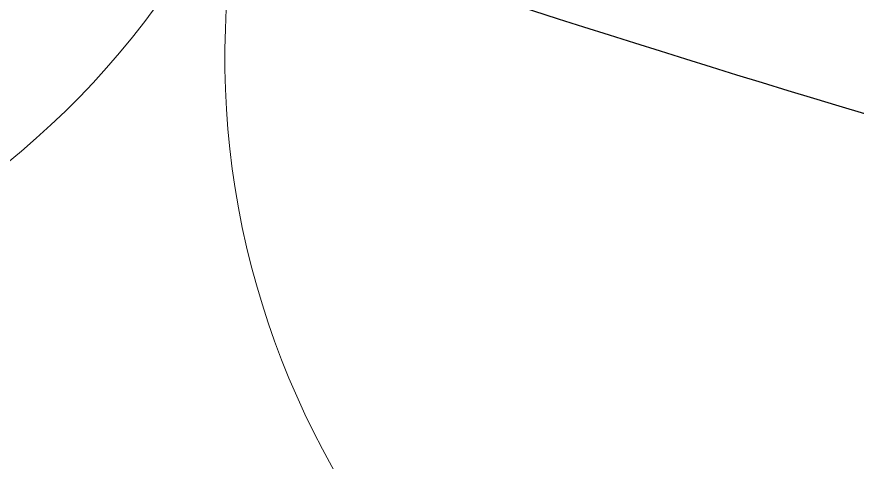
# Model space of a CAD drawing. Header units: inches. Extents: x 0 to 1813292486, y 0 to 3473589894.
# Drawn here: x 600520900 to 600521686, y 3473206034 to 3473206450 of the extents above; entities that cross this region are included whole.
import ezdxf

# ---------------------------------------------------------------- set-up
doc = ezdxf.new("R2010")
doc.units = ezdxf.units.IN
doc.header["$LTSCALE"] = 1000
doc.header["$MEASUREMENT"] = 0
for name, color, linetype in [('A-Anno-Note', 241, 'Continuous'), ('AX-MALL-P02-200$0$A-Anno-Note', 241, 'Continuous'), ('AX-MALL-WALL-P02$0$A-Anno-Note', 241, 'Continuous'), ('AX-MALL-WALL-P02-QT$0$A-Detl-Patt', 8, 'Continuous'), ('AX-MALL-WALL-P02-QT$0$A-Detl-Thin', 131, 'Continuous'), ('AX-MALL-WALL-P02-QT$0$A-Wind', 4, 'Continuous')]:
    doc.layers.add(name, color=color, linetype=linetype)

# ---------------------------------------------------------------- blocks, each defined once
blk = doc.blocks.new('AX-MALL-WALL-P02-QT$0$tj')
at = {"layer": 'AX-MALL-WALL-P02-QT$0$A-Detl-Patt'}
h = blk.add_hatch(dxfattribs=at)
h.set_pattern_fill('STEEL', color=256, scale=100.0000000000001, angle=50.43183869082386)
h.set_pattern_definition([(75.00000000004839, (-14278.19445574284, 156289.8254051208), (-153.3407249234246, 41.08752340989569), []), (75.00000000004839, (-14317.88195610046, 156358.5661673546), (-153.3407249234246, 41.08752340989569), [])])
edge = h.paths.add_edge_path()
edge.add_line((88101.273016572, 47666.64152574539), (87883.93542659283, 47459.84604215622))
edge.add_line((87883.93542659283, 47459.84604215622), (91571.54751467705, 43584.64122533798))
edge.add_arc((262949.389629302, 558937.705083496), 543101.4133620498, 251.6057364187558, 260.0288666978238)
edge.add_arc((172180.8466627672, -2862.146247219684), 27099.9982179492, 64.7128659603706, 96.9316049602786, ccw=False)
edge.add_arc((262948.9730309481, 558936.3205539446), 543099.9677998082, 261.6155114784545, 271.7251478115656)
edge.add_line((279298.9759148359, 16082.51663446426), (279298.9759315252, 16382.65274763107))
edge.add_arc((262948.9742454757, 558936.3204835369), 542799.9676941936, 261.62020364125146, 271.7261014454634, ccw=False)
edge.add_arc((172180.8456921196, -2862.14609140989), 27400.00151046549, 64.80631838577902, 96.83815911678944)
edge.add_arc((262949.394896181, 558937.7037490648), 542801.4137571028, 251.6136389015772, 260.02417327084333, ccw=False)
edge.add_line((91737.26096642017, 43845.69257831573), (88101.273016572, 47666.64152574539))
blk = doc.blocks.new('AX-MALL-WALL-P02-QT$0$$DorLib2D$00000002')
at = {"lineweight": 13}
for centre, start, end in [((-0.4875, -4.263256414560601e-17), 0, 88.53071641864632), ((0.4875, -4.263256414560601e-17), 91.4692835813537, 180)]:
    blk.add_arc(centre, 0.4875, start, end, dxfattribs=at)
blk = doc.blocks.new('AX-MALL-WALL-P02-QT')
at = {"layer": 'AX-MALL-WALL-P02-QT$0$A-Wind'}
blk.add_arc((600335713.016876, 3473098897.971832), 15099.9998986458, 227.5442566177438, 233.6182332939208, dxfattribs=at)
at = {"layer": 'AX-MALL-WALL-P02-QT$0$A-Detl-Thin', "rotation": 339.5681613091762}
blk.add_blockref('AX-MALL-WALL-P02-QT$0$tj', (600144118.6961328, 3473128496.287411), dxfattribs=at)
at = {"layer": 'AX-MALL-WALL-P02-QT$0$A-Wind', "xscale": 1600, "yscale": -1600, "zscale": 200, "rotation": 320.581244960208}
blk.add_blockref('AX-MALL-WALL-P02-QT$0$$DorLib2D$00000002', (600326201.8215445, 3473087326.577779), dxfattribs=at)
blk = doc.blocks.new('AX-MALL-WALL-P02')
at = {"layer": 'AX-MALL-WALL-P02$0$A-Anno-Note'}
blk.add_blockref('AX-MALL-WALL-P02-QT', (0, 0), dxfattribs=at)
blk = doc.blocks.new('AX-MALL-P02-200')
at = {"layer": 'AX-MALL-P02-200$0$A-Anno-Note'}
blk.add_blockref('AX-MALL-WALL-P02', (0, 0), dxfattribs=at)

msp = doc.modelspace()

# ---------------------------------------------------------------- block references
at = {"layer": 'A-Anno-Note', "rotation": 20.43183869077545}
msp.add_blockref('AX-MALL-P02-200', (1250392458.527329, 9048125.682563305), dxfattribs=at)

doc.saveas('drawing.dxf')
